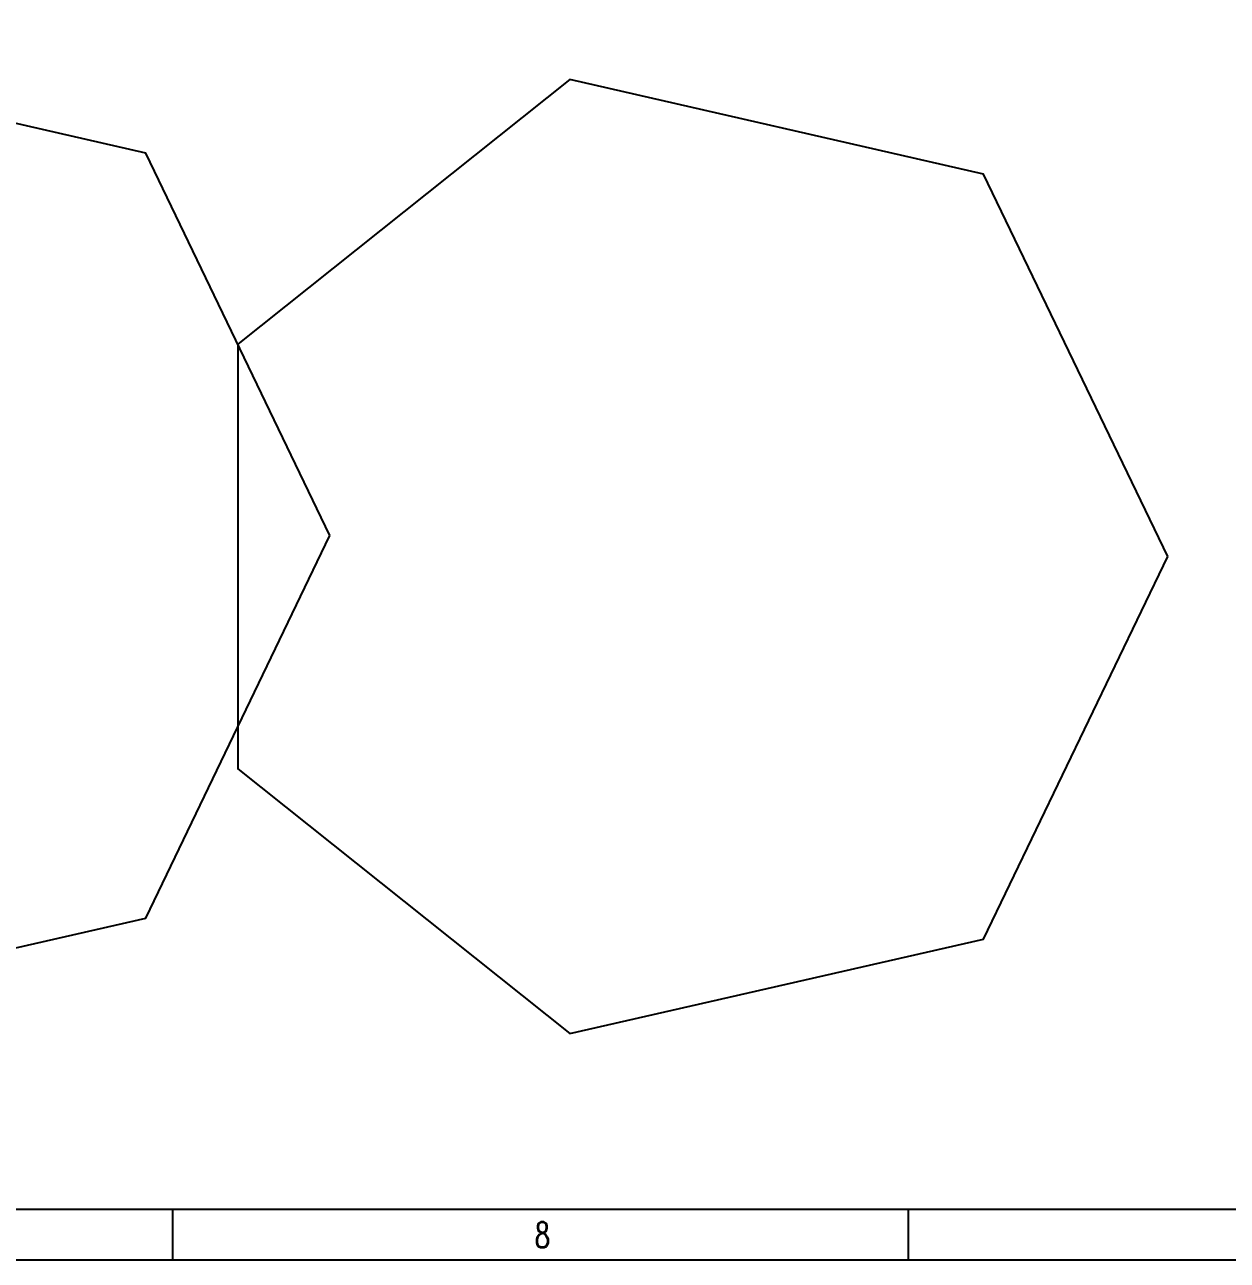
# Model space of a CAD drawing. Extents: x 240041 to 323108, y -93974 to -72949.
# Drawn here: x 281494 to 287428, y -93974 to -87877 of the extents above; entities that cross this region are included whole.
import ezdxf

# ---------------------------------------------------------------- set-up
doc = ezdxf.new("R2010")
doc.units = 0
doc.layers.get('0').update_dxf_attribs({"linetype": 'CONTINUOUS'})
doc.layers.add('B版云线202106', color=2, linetype='CONTINUOUS')
doc.styles.add('HZ', font='TXT.shx', dxfattribs={"width": 0.7, "bigfont": 'hz.shx'})

# ---------------------------------------------------------------- blocks, each defined once
blk = doc.blocks.new('tk1')
blk.add_lwpolyline([(46133.8, -541817.7), (82431.8, -541817.7), (82431.8, -562342.7), (46133.8, -562342.7)], close=True)
at = {"color": 4, "flags": 128}
for points in [[(71543.8, -562342.7), (71543.8, -562592.7)], [(75173.8, -562342.7), (75173.8, -562592.7)], [(82683.8, -562592.7), (45508.8, -562592.7)]]:
    blk.add_lwpolyline(points, dxfattribs=at)
at = {"color": 0, "style": 'HZ', "width": 0.7}
blk.add_text('8', height=125, dxfattribs=at).set_placement((73332.1, -562530.2))

msp = doc.modelspace()

# ---------------------------------------------------------------- linework, layer by layer
for points in [[(256188, -72948.5), (293363, -72948.5), (293363, -93973.5), (256188, -93973.5)], [(283000.4, -90397.9), (282091.7, -88510.8), (280049.7, -88044.7), (278412.2, -89350.6), (278412.2, -91445.1), (280049.7, -92751), (282091.7, -92285)], [(287134.4, -90501.6), (286225.6, -88614.5), (284183.6, -88148.5), (282546.1, -89454.4), (282546.1, -91548.9), (284183.6, -92854.8), (286225.6, -92388.7)]]:
    msp.add_lwpolyline(points, close=True)

# ---------------------------------------------------------------- block references
at = {"layer": 'B版云线202106'}
msp.add_blockref('tk1', (210679.2, 468619.2), dxfattribs=at)

doc.saveas('drawing.dxf')
